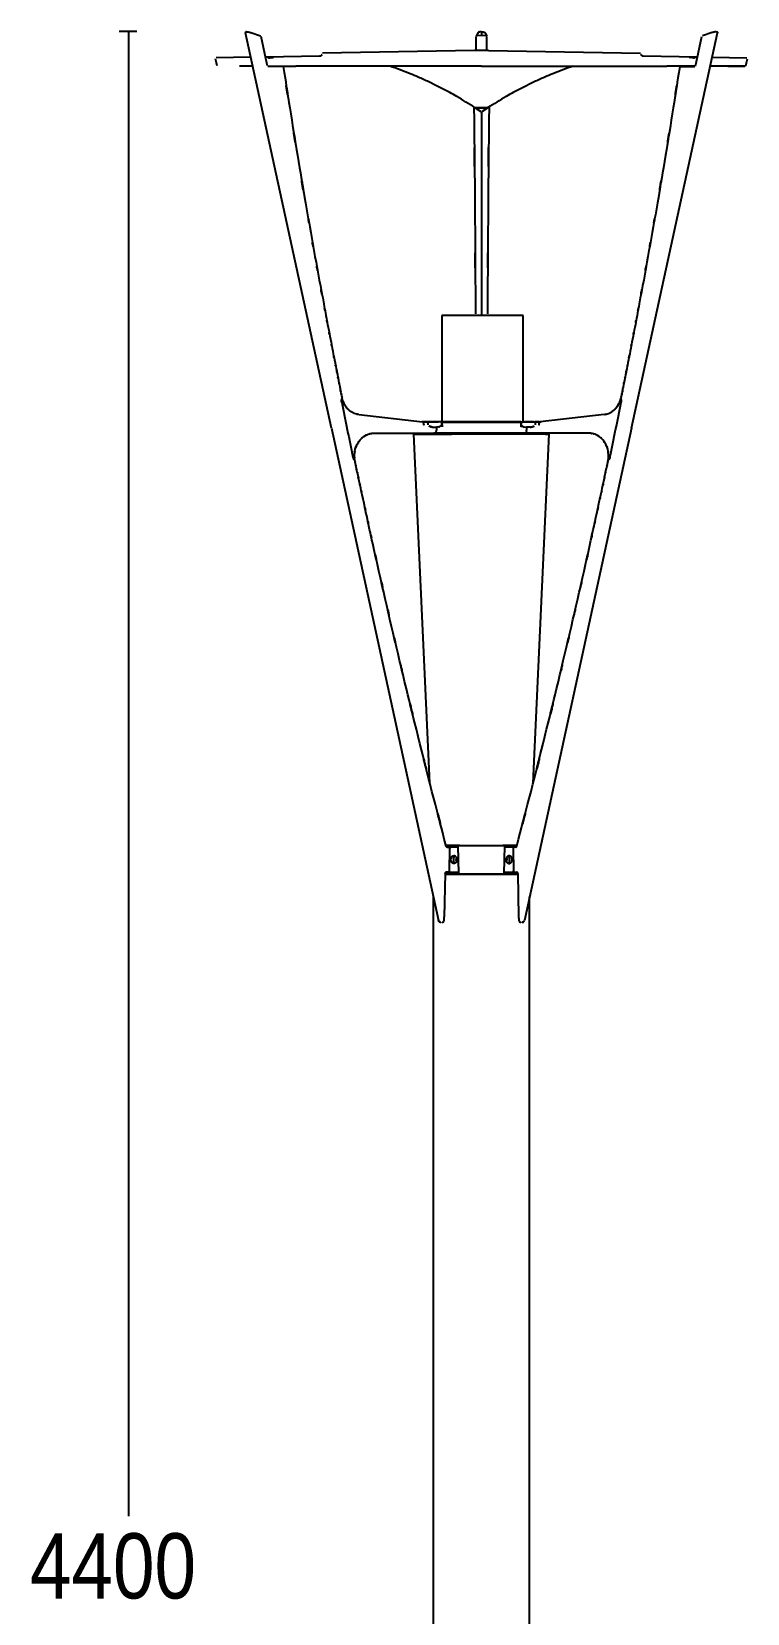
# Model space of a CAD drawing. Extents: x 0 to 91, y 5 to 416.
# Drawn here: x 0.2 to 84.3, y 230.9 to 416.5 of the extents above; entities that cross this region are included whole.
import ezdxf

# ---------------------------------------------------------------- set-up
doc = ezdxf.new("R2010")
doc.units = 0
doc.layers.add('LIVELLO_1', color=160, linetype='Continuous')
doc.styles.add('STD', font='txt')

# ---------------------------------------------------------------- blocks, each defined once
blk = doc.blocks.new('AI9-BLK1')
at = {"layer": 'LIVELLO_1', "color": 7}
for p, q in [((-32.94, 206.73), (-35.02, 206.73)), ((-33.92, 206.73), (-33.92, 32.57)), ((-10.07, 160.23), (-20.16, 206.61)), ((-19.54, 206.62), (-18.39, 206.26)), ((6.9, 204.53), (6.9, 206.16)), ((7.11, 206.57), (6.91, 206.21)), ((8.1, 206.26), (7.54, 206.28)), ((7.98, 206.57), (8.18, 206.21)), ((8.19, 204.53), (8.19, 206.16)), ((25.16, 160.23), (35.25, 206.61)), ((34.63, 206.62), (33.48, 206.26)), ((6.72, 204.53), (-11.12, 204.22)), ((8.25, 204.53), (6.72, 204.53)), ((8.36, 204.53), (8.25, 204.53)), ((8.36, 204.53), (26.21, 204.22)), ((-23.56, 203.07), (-23.68, 203.56)), ((-19.54, 203.73), (-23.61, 203.66)), ((-23.48, 202.74), (-23.56, 203.07)), ((-19.31, 202.68), (-20.88, 202.68)), ((-11.46, 203.85), (-17.81, 203.75)), ((-17.56, 202.68), (-14.24, 202.68)), ((7.54, 202.68), (-14.24, 202.68)), ((7.54, 202.68), (29.32, 202.68)), ((32.65, 202.68), (29.32, 202.68)), ((35.96, 202.68), (34.4, 202.68)), ((34.62, 203.73), (38.69, 203.66)), ((38.57, 202.74), (38.65, 203.07)), ((38.65, 203.07), (38.77, 203.56)), ((6.83, 197.8), (8.26, 197.8)), ((7.54, 197.36), (7.54, 173.38)), ((8.28, 197.8), (7.61, 197.38)), ((12.44, 173.43), (2.87, 173.43)), ((-6.87, 161.81), (0.63, 160.95)), ((21.95, 161.81), (14.45, 160.95)), ((-10.07, 160.23), (2.51, 102.43)), ((-5.29, 159.61), (1.8, 159.61)), ((-0.33, 159.61), (-0.32, 159.49)), ((0.78, 160.97), (0.55, 160.97)), ((0.89, 160.97), (0.58, 160.97)), ((0.78, 160.97), (1.08, 160.95)), ((1.25, 160.97), (0.78, 160.97)), ((2.73, 160.97), (0.89, 160.97)), ((1.25, 160.97), (1.25, 160.62)), ((1.37, 160.97), (1.25, 160.97)), ((1.37, 160.97), (2.48, 160.97)), ((1.8, 160.34), (2.26, 160.34)), ((4.03, 159.62), (1.93, 159.62)), ((2.54, 160.36), (2.26, 160.34)), ((2.26, 160.34), (2.26, 159.96)), ((2.87, 160.97), (2.48, 160.97)), ((4.86, 160.97), (2.73, 160.97)), ((2.9, 160.46), (2.79, 160.46)), ((2.87, 160.5), (2.87, 160.97)), ((2.9, 160.88), (2.91, 160.38)), ((4, 160.88), (2.9, 160.88)), ((4.04, 160.97), (2.94, 160.97)), ((11.08, 160.88), (4, 160.88)), ((7.54, 159.62), (4.03, 159.62)), ((11.05, 160.97), (4.04, 160.97)), ((11.05, 159.62), (7.54, 159.62)), ((12.15, 160.97), (11.05, 160.97)), ((13.16, 159.62), (11.05, 159.62)), ((12.19, 160.88), (11.08, 160.88)), ((12.19, 160.88), (12.18, 160.38)), ((12.18, 160.46), (12.29, 160.46)), ((12.22, 160.97), (12.61, 160.97)), ((12.22, 160.5), (12.22, 160.97)), ((25.16, 160.23), (12.58, 102.43)), ((13.72, 160.97), (12.61, 160.97)), ((13.28, 160.34), (12.83, 160.34)), ((13.28, 159.61), (12.99, 159.63)), ((20.38, 159.61), (13.28, 159.61)), ((13.72, 160.97), (13.84, 160.97)), ((13.84, 160.97), (13.84, 160.62)), ((14.3, 160.97), (13.84, 160.97)), ((14.3, 160.97), (14.01, 160.95)), ((14.3, 160.97), (14.54, 160.97)), ((15.41, 159.49), (15.41, 159.61)), ((1.48, 118.55), (-0.4, 159.49)), ((0, 159.49), (4.03, 159.49)), ((11.05, 159.49), (4.03, 159.49)), ((15.08, 159.49), (11.05, 159.49)), ((13.6, 118.55), (15.49, 159.49)), ((15.08, 159.49), (15.49, 159.49)), ((5.02, 111.25), (3.38, 111.25)), ((4.8, 111.07), (3.48, 111.07)), ((3.51, 111.06), (3.71, 111.05)), ((5.02, 111.25), (10.07, 111.25)), ((9.91, 111.24), (10.29, 111.24)), ((11.7, 111.25), (10.07, 111.25)), ((10.21, 107.94), (10.29, 111.24)), ((10.29, 111.24), (11.25, 111.24)), ((11.61, 111.07), (10.29, 111.07)), ((11.7, 111.24), (11.25, 111.24)), ((11.58, 111.06), (11.38, 111.05)), ((3.28, 107.97), (3.18, 102.87)), ((3.28, 107.9), (5.08, 107.9)), ((3.69, 108.13), (3.37, 108.11)), ((3.37, 108.11), (4.87, 108.11)), ((4.88, 107.94), (5.22, 107.94)), ((5.08, 107.9), (10, 107.9)), ((5.22, 107.94), (9.87, 107.94)), ((9.87, 107.94), (10.21, 107.94)), ((10, 107.9), (11.8, 107.9)), ((10.21, 108.11), (11.72, 108.11)), ((11.4, 108.13), (11.72, 108.11)), ((11.8, 107.97), (11.9, 102.87)), ((1.9, -22.37), (1.9, 105.21)), ((13.19, -22.37), (13.19, 105.21))]:
    blk.add_line(p, q, dxfattribs=at)
for points in [[(-17.58, 202.71), (-17.65, 203.04), (-18.33, 206.16)], [(7.54, 206.72), (7.54, 206.28), (6.99, 206.26)], [(32.67, 202.71), (32.74, 203.04), (33.42, 206.16)], [(-15.74, 202.66), (-15.96, 202.66), (-17.52, 202.66)], [(30.83, 202.66), (31.05, 202.66), (32.61, 202.66)], [(8.28, 197.8), (6.8, 197.8), (7.48, 197.38)], [(2.87, 173.43), (2.87, 160.97), (12.44, 160.97), (12.44, 173.43)], [(4.86, 160.97), (10.22, 160.97), (12.35, 160.97), (14.2, 160.97), (14.51, 160.97)], [(12.54, 160.36), (12.83, 160.34), (12.83, 159.96)], [(3.39, 111.24), (3.84, 111.24), (4.79, 111.24)], [(4.88, 107.94), (4.79, 111.24), (5.17, 111.24), (9.91, 111.24)]]:
    blk.add_lwpolyline(points, dxfattribs=at)
for points, knots in [([(-20.04, 206.73), (-20.08, 206.72), (-20.03, 206.73), (-20.07, 206.72), (-20.1, 206.72), (-20.06, 206.73), (-20.09, 206.72), (-20.13, 206.71), (-20.08, 206.72), (-20.11, 206.71), (-20.15, 206.69), (-20.1, 206.72), (-20.14, 206.69), (-20.17, 206.66), (-20.13, 206.71), (-20.16, 206.67), (-20.17, 206.62), (-20.15, 206.69), (-20.17, 206.64), (-20.17, 206.59), (-20.17, 206.65), (-20.16, 206.61)], [0, 0, 0, 0, 1, 1, 1, 2, 2, 2, 3, 3, 3, 4, 4, 4, 5, 5, 5, 6, 6, 6, 7, 7, 7, 7]), ([(-20.03, 206.73), (-19.96, 206.72), (-20.06, 206.73), (-19.98, 206.72), (-19.89, 206.71), (-20.01, 206.73), (-19.92, 206.71), (-19.81, 206.69), (-19.96, 206.72), (-19.85, 206.7), (-19.74, 206.67), (-19.89, 206.71), (-19.77, 206.68), (-19.66, 206.65), (-19.81, 206.69), (-19.7, 206.66), (-19.58, 206.63), (-19.73, 206.67), (-19.62, 206.64), (-19.51, 206.61), (-19.65, 206.65), (-19.54, 206.62)], [0, 0, 0, 0, 1, 1, 1, 2, 2, 2, 3, 3, 3, 4, 4, 4, 5, 5, 5, 6, 6, 6, 7, 7, 7, 7]), ([(7.54, 206.73), (7.41, 206.72), (7.59, 206.73), (7.46, 206.72), (7.33, 206.71), (7.5, 206.73), (7.37, 206.71), (7.26, 206.69), (7.41, 206.72), (7.3, 206.69), (7.21, 206.67), (7.33, 206.71), (7.24, 206.67), (7.16, 206.64), (7.26, 206.69), (7.18, 206.65), (7.12, 206.6), (7.21, 206.67), (7.14, 206.62), (7.09, 206.56), (7.15, 206.64), (7.11, 206.57)], [0, 0, 0, 0, 1, 1, 1, 2, 2, 2, 3, 3, 3, 4, 4, 4, 5, 5, 5, 6, 6, 6, 7, 7, 7, 7]), ([(7.54, 206.73), (7.67, 206.72), (7.5, 206.73), (7.63, 206.72), (7.75, 206.71), (7.59, 206.73), (7.71, 206.71), (7.82, 206.69), (7.67, 206.72), (7.78, 206.69), (7.88, 206.67), (7.75, 206.71), (7.85, 206.67), (7.93, 206.64), (7.82, 206.69), (7.9, 206.65), (7.97, 206.6), (7.88, 206.67), (7.95, 206.62), (8, 206.56), (7.93, 206.64), (7.98, 206.57)], [0, 0, 0, 0, 1, 1, 1, 2, 2, 2, 3, 3, 3, 4, 4, 4, 5, 5, 5, 6, 6, 6, 7, 7, 7, 7]), ([(35.12, 206.73), (35.04, 206.72), (35.15, 206.73), (35.07, 206.72), (34.98, 206.71), (35.1, 206.73), (35.01, 206.71), (34.9, 206.69), (35.04, 206.72), (34.94, 206.7), (34.82, 206.67), (34.97, 206.71), (34.86, 206.68), (34.74, 206.65), (34.9, 206.69), (34.78, 206.66), (34.66, 206.63), (34.82, 206.67), (34.7, 206.64), (34.59, 206.61), (34.74, 206.65), (34.63, 206.62)], [0, 0, 0, 0, 1, 1, 1, 2, 2, 2, 3, 3, 3, 4, 4, 4, 5, 5, 5, 6, 6, 6, 7, 7, 7, 7]), ([(35.13, 206.73), (35.16, 206.72), (35.12, 206.73), (35.15, 206.72), (35.19, 206.72), (35.14, 206.73), (35.18, 206.72), (35.21, 206.71), (35.16, 206.72), (35.2, 206.71), (35.24, 206.69), (35.19, 206.72), (35.22, 206.69), (35.25, 206.66), (35.21, 206.71), (35.24, 206.67), (35.26, 206.62), (35.24, 206.69), (35.25, 206.64), (35.25, 206.59), (35.26, 206.65), (35.25, 206.61)], [0, 0, 0, 0, 1, 1, 1, 2, 2, 2, 3, 3, 3, 4, 4, 4, 5, 5, 5, 6, 6, 6, 7, 7, 7, 7]), ([(-15.74, 202.66), (-14.43, 194.28), (-16.19, 205.45), (-14.86, 197.08), (-13.5, 188.71), (-15.33, 199.86), (-13.95, 191.5), (-12.53, 183.14), (-14.43, 194.28), (-13, 185.93), (-12.26, 181.75), (-13.24, 187.32), (-12.51, 183.15), (-11.76, 178.98), (-12.76, 184.54), (-12.01, 180.37), (-11.25, 176.2), (-12.26, 181.75), (-11.5, 177.59), (-10.73, 173.42), (-11.76, 178.98), (-10.98, 174.81), (-10.59, 172.73), (-11.12, 175.5), (-10.72, 173.42), (-10.33, 171.34), (-10.86, 174.12), (-10.46, 172.04), (-10.06, 169.96), (-10.59, 172.73), (-10.19, 170.65), (-9.79, 168.57), (-10.33, 171.34), (-9.93, 169.26), (-9.52, 167.19), (-10.06, 169.96), (-9.65, 167.88), (-9.45, 166.84), (-9.72, 168.23), (-9.52, 167.19), (-9.31, 166.15), (-9.59, 167.53), (-9.38, 166.49), (-9.18, 165.46), (-9.45, 166.84), (-9.25, 165.8), (-9.04, 164.76), (-9.31, 166.15), (-9.11, 165.11), (-9, 164.59), (-9.14, 165.28), (-9.04, 164.76), (-8.93, 164.25), (-9.07, 164.94), (-8.97, 164.42), (-8.87, 163.9), (-9, 164.59), (-8.9, 164.07), (-8.8, 163.55), (-8.94, 164.25), (-8.83, 163.73)], [0, 0, 0, 0, 1, 1, 1, 2, 2, 2, 3, 3, 3, 4, 4, 4, 5, 5, 5, 6, 6, 6, 7, 7, 7, 8, 8, 8, 9, 9, 9, 10, 10, 10, 11, 11, 11, 12, 12, 12, 13, 13, 13, 14, 14, 14, 15, 15, 15, 16, 16, 16, 17, 17, 17, 18, 18, 18, 19, 19, 19, 20, 20, 20, 20]), ([(30.83, 202.66), (29.51, 194.28), (31.28, 205.45), (29.95, 197.08), (28.58, 188.71), (30.41, 199.86), (29.03, 191.5), (27.61, 183.14), (29.52, 194.28), (28.08, 185.93), (27.35, 181.75), (28.33, 187.32), (27.59, 183.15), (26.85, 178.98), (27.84, 184.54), (27.09, 180.37), (26.34, 176.2), (27.35, 181.75), (26.59, 177.59), (25.82, 173.42), (26.85, 178.98), (26.07, 174.81), (25.68, 172.73), (26.2, 175.5), (25.81, 173.42), (25.41, 171.34), (25.94, 174.12), (25.55, 172.04), (25.15, 169.96), (25.68, 172.73), (25.28, 170.65), (24.88, 168.57), (25.41, 171.34), (25.01, 169.26), (24.61, 167.19), (25.15, 169.96), (24.74, 167.88), (24.54, 166.84), (24.81, 168.23), (24.61, 167.19), (24.4, 166.15), (24.67, 167.53), (24.47, 166.49), (24.26, 165.46), (24.54, 166.84), (24.33, 165.8), (24.13, 164.76), (24.4, 166.15), (24.19, 165.11), (24.09, 164.59), (24.23, 165.28), (24.12, 164.76), (24.02, 164.25), (24.16, 164.94), (24.06, 164.42), (23.95, 163.9), (24.09, 164.59), (23.99, 164.07), (23.88, 163.55), (24.02, 164.25), (23.92, 163.73)], [0, 0, 0, 0, 1, 1, 1, 2, 2, 2, 3, 3, 3, 4, 4, 4, 5, 5, 5, 6, 6, 6, 7, 7, 7, 8, 8, 8, 9, 9, 9, 10, 10, 10, 11, 11, 11, 12, 12, 12, 13, 13, 13, 14, 14, 14, 15, 15, 15, 16, 16, 16, 17, 17, 17, 18, 18, 18, 19, 19, 19, 20, 20, 20, 20]), ([(-17.48, 203.67), (-17.35, 203.67), (-17.52, 203.67), (-17.39, 203.67), (-17.21, 203.68), (-17.45, 203.67), (-17.27, 203.68), (-17.08, 203.68), (-17.33, 203.67), (-17.14, 203.68), (-17.05, 203.68), (-17.17, 203.68), (-17.08, 203.68), (-17.01, 203.68), (-17.11, 203.68), (-17.03, 203.68), (-17, 203.68), (-17.04, 203.68), (-17.01, 203.68), (-16.98, 203.68), (-17.02, 203.68), (-16.99, 203.68), (-16.96, 203.68), (-17, 203.68), (-16.97, 203.68), (-16.95, 203.68), (-16.98, 203.68), (-16.96, 203.68), (-16.94, 203.68), (-16.96, 203.68), (-16.95, 203.68), (-16.95, 203.68), (-16.95, 203.68), (-16.95, 203.68), (-16.94, 203.69), (-16.95, 203.68), (-16.94, 203.69), (-16.94, 203.69), (-16.94, 203.68), (-16.94, 203.69), (-16.94, 203.69), (-16.94, 203.68), (-16.94, 203.69), (-16.94, 203.69), (-16.94, 203.69), (-16.94, 203.69), (-16.94, 203.69), (-16.94, 203.69), (-16.94, 203.69), (-16.94, 203.69), (-16.94, 203.69), (-16.94, 203.69), (-16.94, 203.69), (-16.95, 203.69), (-16.95, 203.69), (-16.95, 203.69), (-16.95, 203.69), (-16.95, 203.69), (-16.95, 203.69), (-16.96, 203.69), (-16.96, 203.69), (-16.96, 203.69), (-16.98, 203.69), (-16.98, 203.69)], [0, 0, 0, 0, 1, 1, 1, 2, 2, 2, 3, 3, 3, 4, 4, 4, 5, 5, 5, 6, 6, 6, 7, 7, 7, 8, 8, 8, 9, 9, 9, 10, 10, 10, 11, 11, 11, 12, 12, 12, 13, 13, 13, 14, 14, 14, 15, 15, 15, 16, 16, 16, 17, 17, 17, 18, 18, 18, 19, 19, 19, 20, 20, 20, 21, 21, 21, 21]), ([(-17.48, 203.67), (-17.48, 203.67), (-17.49, 203.67), (-17.49, 203.67), (-17.51, 203.67), (-17.48, 203.67), (-17.5, 203.67), (-17.5, 203.67), (-17.51, 203.67), (-17.51, 203.67), (-17.51, 203.67), (-17.51, 203.67), (-17.51, 203.67), (-17.51, 203.67), (-17.51, 203.67), (-17.51, 203.67), (-17.51, 203.67), (-17.51, 203.67), (-17.51, 203.67), (-17.51, 203.67), (-17.51, 203.67), (-17.51, 203.67), (-17.51, 203.67), (-17.51, 203.67), (-17.51, 203.67), (-17.51, 203.67), (-17.51, 203.67), (-17.51, 203.67), (-17.51, 203.67), (-17.51, 203.67), (-17.51, 203.67), (-17.51, 203.68), (-17.51, 203.67), (-17.51, 203.68), (-17.5, 203.68), (-17.51, 203.67), (-17.51, 203.68), (-17.49, 203.68), (-17.51, 203.68), (-17.49, 203.68), (-17.48, 203.68), (-17.5, 203.68), (-17.48, 203.68), (-17.46, 203.68), (-17.49, 203.68), (-17.46, 203.68), (-17.44, 203.68), (-17.48, 203.68), (-17.44, 203.68), (-17.41, 203.68), (-17.46, 203.68), (-17.42, 203.68), (-17.35, 203.68), (-17.45, 203.68), (-17.37, 203.68), (-17.28, 203.68), (-17.4, 203.68), (-17.31, 203.68), (-17.12, 203.69), (-17.38, 203.68), (-17.18, 203.68), (-17.01, 203.69), (-17.24, 203.68), (-17.07, 203.69), (-16.93, 203.69), (-17.11, 203.69), (-16.98, 203.69)], [0, 0, 0, 0, 1, 1, 1, 2, 2, 2, 3, 3, 3, 4, 4, 4, 5, 5, 5, 6, 6, 6, 7, 7, 7, 8, 8, 8, 9, 9, 9, 10, 10, 10, 11, 11, 11, 12, 12, 12, 13, 13, 13, 14, 14, 14, 15, 15, 15, 16, 16, 16, 17, 17, 17, 18, 18, 18, 19, 19, 19, 20, 20, 20, 21, 21, 21, 22, 22, 22, 22]), ([(-11.22, 204.05), (-11.24, 203.98), (-11.21, 204.08), (-11.23, 204), (-11.27, 203.93), (-11.22, 204.02), (-11.26, 203.95), (-11.31, 203.89), (-11.24, 203.97), (-11.29, 203.91), (-11.35, 203.87), (-11.27, 203.93), (-11.33, 203.88), (-11.4, 203.85), (-11.31, 203.89), (-11.38, 203.86), (-11.46, 203.84), (-11.36, 203.86), (-11.43, 203.85), (-11.47, 203.85), (-11.42, 203.85), (-11.46, 203.85)], [0, 0, 0, 0, 1, 1, 1, 2, 2, 2, 3, 3, 3, 4, 4, 4, 5, 5, 5, 6, 6, 6, 7, 7, 7, 7]), ([(6.66, 197.89), (6.82, 180.32), (6.62, 203.75), (6.77, 186.18), (6.89, 168.65), (6.74, 191.15), (6.84, 173.63)], [0, 0, 0, 0, 1, 1, 1, 2, 2, 2, 2]), ([(8.43, 197.89), (8.26, 180.32), (8.47, 203.75), (8.32, 186.18), (8.2, 168.65), (8.35, 191.15), (8.24, 173.63)], [0, 0, 0, 0, 1, 1, 1, 2, 2, 2, 2]), ([(32.89, 203.75), (32.89, 203.75), (26.54, 203.85), (26.54, 203.85), (26.51, 203.85), (26.55, 203.85), (26.52, 203.85), (26.44, 203.86), (26.54, 203.84), (26.47, 203.86), (26.39, 203.89), (26.49, 203.85), (26.42, 203.88), (26.35, 203.93), (26.44, 203.87), (26.38, 203.91), (26.32, 203.97), (26.39, 203.89), (26.34, 203.95), (26.3, 204.02), (26.35, 203.93), (26.32, 204), (26.29, 204.08), (26.32, 203.98), (26.3, 204.05)], [0, 0, 0, 0, 1, 1, 1, 2, 2, 2, 3, 3, 3, 4, 4, 4, 5, 5, 5, 6, 6, 6, 7, 7, 7, 8, 8, 8, 8]), ([(32.56, 203.67), (32.56, 203.67), (32.58, 203.67), (32.58, 203.67), (32.59, 203.67), (32.57, 203.67), (32.59, 203.67), (32.59, 203.67), (32.6, 203.67), (32.6, 203.67), (32.6, 203.67), (32.6, 203.67), (32.6, 203.67), (32.6, 203.67), (32.6, 203.67), (32.6, 203.67), (32.6, 203.67), (32.6, 203.67), (32.6, 203.67), (32.6, 203.67), (32.6, 203.67), (32.6, 203.67), (32.6, 203.67), (32.6, 203.67), (32.6, 203.67), (32.6, 203.67), (32.6, 203.67), (32.6, 203.67), (32.59, 203.68), (32.6, 203.67), (32.59, 203.68), (32.59, 203.68), (32.6, 203.67), (32.59, 203.68), (32.58, 203.68), (32.6, 203.68), (32.58, 203.68), (32.56, 203.68), (32.59, 203.68), (32.57, 203.68), (32.54, 203.68), (32.58, 203.68), (32.55, 203.68), (32.52, 203.68), (32.56, 203.68), (32.53, 203.68), (32.5, 203.68), (32.54, 203.68), (32.51, 203.68), (32.43, 203.68), (32.53, 203.68), (32.46, 203.68), (32.37, 203.68), (32.49, 203.68), (32.4, 203.68), (32.21, 203.69), (32.46, 203.68), (32.27, 203.68), (32.09, 203.69), (32.33, 203.68), (32.15, 203.69), (32.02, 203.69), (32.19, 203.69), (32.06, 203.69)], [0, 0, 0, 0, 1, 1, 1, 2, 2, 2, 3, 3, 3, 4, 4, 4, 5, 5, 5, 6, 6, 6, 7, 7, 7, 8, 8, 8, 9, 9, 9, 10, 10, 10, 11, 11, 11, 12, 12, 12, 13, 13, 13, 14, 14, 14, 15, 15, 15, 16, 16, 16, 17, 17, 17, 18, 18, 18, 19, 19, 19, 20, 20, 20, 21, 21, 21, 21]), ([(32.56, 203.67), (32.43, 203.67), (32.61, 203.67), (32.48, 203.67), (32.3, 203.68), (32.53, 203.67), (32.36, 203.68), (32.16, 203.68), (32.42, 203.67), (32.23, 203.68), (32.14, 203.68), (32.26, 203.68), (32.17, 203.68), (32.09, 203.68), (32.19, 203.68), (32.12, 203.68), (32.08, 203.68), (32.13, 203.68), (32.09, 203.68), (32.07, 203.68), (32.1, 203.68), (32.08, 203.68), (32.05, 203.68), (32.08, 203.68), (32.06, 203.68), (32.04, 203.68), (32.07, 203.68), (32.04, 203.68), (32.03, 203.68), (32.05, 203.68), (32.03, 203.68), (32.03, 203.68), (32.03, 203.68), (32.03, 203.68), (32.03, 203.69), (32.03, 203.68), (32.03, 203.69), (32.03, 203.69), (32.03, 203.68), (32.03, 203.69), (32.02, 203.69), (32.03, 203.68), (32.03, 203.69), (32.03, 203.69), (32.02, 203.69), (32.03, 203.69), (32.03, 203.69), (32.03, 203.69), (32.03, 203.69), (32.03, 203.69), (32.03, 203.69), (32.03, 203.69), (32.03, 203.69), (32.04, 203.69), (32.04, 203.69), (32.04, 203.69), (32.05, 203.69), (32.05, 203.69), (32.05, 203.69), (32.06, 203.69), (32.06, 203.69)], [0, 0, 0, 0, 1, 1, 1, 2, 2, 2, 3, 3, 3, 4, 4, 4, 5, 5, 5, 6, 6, 6, 7, 7, 7, 8, 8, 8, 9, 9, 9, 10, 10, 10, 11, 11, 11, 12, 12, 12, 13, 13, 13, 14, 14, 14, 15, 15, 15, 16, 16, 16, 17, 17, 17, 18, 18, 18, 19, 19, 19, 20, 20, 20, 20]), ([(36.46, 202.68), (36.46, 202.68), (37.49, 202.68), (37.49, 202.68), (37.49, 202.68), (38.17, 202.68), (38.17, 202.68), (38.17, 202.68), (38.36, 202.68), (38.36, 202.68), (38.36, 202.68), (38.47, 202.68), (38.47, 202.68), (38.38, 202.68), (38.52, 202.68), (38.4, 202.68), (38.4, 202.68), (37.95, 202.68), (37.95, 202.68), (36.75, 202.68), (38.38, 202.68), (37.13, 202.68), (37.13, 202.68), (35.96, 202.68), (35.96, 202.68)], [0, 0, 0, 0, 1, 1, 1, 2, 2, 2, 3, 3, 3, 4, 4, 4, 5, 5, 5, 6, 6, 6, 7, 7, 7, 8, 8, 8, 8]), ([(-8.87, 163.25), (-8.89, 163.37), (-8.86, 163.2), (-8.88, 163.33), (-8.9, 163.46), (-8.88, 163.29), (-8.89, 163.42), (-8.89, 163.54), (-8.9, 163.37), (-8.89, 163.5), (-8.86, 163.62), (-8.9, 163.46), (-8.87, 163.58), (-8.84, 163.67), (-8.88, 163.54), (-8.85, 163.64), (-8.83, 163.68), (-8.85, 163.63), (-8.84, 163.67), (-8.83, 163.7), (-8.84, 163.65), (-8.83, 163.69), (-8.83, 163.72), (-8.83, 163.68), (-8.83, 163.71), (-8.83, 163.74), (-8.83, 163.7), (-8.83, 163.73)], [0, 0, 0, 0, 1, 1, 1, 2, 2, 2, 3, 3, 3, 4, 4, 4, 5, 5, 5, 6, 6, 6, 7, 7, 7, 8, 8, 8, 9, 9, 9, 9]), ([(-6.87, 161.81), (-7.44, 161.91), (-6.68, 161.75), (-7.25, 161.89), (-7.8, 162.11), (-7.07, 161.79), (-7.61, 162.04), (-8.12, 162.37), (-7.45, 161.92), (-7.95, 162.27), (-8.41, 162.69), (-7.81, 162.11), (-8.25, 162.56), (-8.45, 162.81), (-8.18, 162.47), (-8.38, 162.73), (-8.56, 162.99), (-8.32, 162.63), (-8.5, 162.91), (-8.66, 163.19), (-8.45, 162.81), (-8.6, 163.1), (-8.74, 163.4), (-8.56, 163), (-8.69, 163.3), (-8.76, 163.46), (-8.68, 163.25), (-8.73, 163.4), (-8.79, 163.56), (-8.72, 163.35), (-8.77, 163.51), (-8.8, 163.59), (-8.76, 163.48), (-8.79, 163.57), (-8.81, 163.65), (-8.78, 163.54), (-8.8, 163.62), (-8.81, 163.66), (-8.8, 163.61), (-8.81, 163.65), (-8.82, 163.69), (-8.81, 163.63), (-8.82, 163.67), (-8.83, 163.72), (-8.81, 163.66), (-8.82, 163.7), (-8.83, 163.74), (-8.82, 163.69), (-8.83, 163.73)], [0, 0, 0, 0, 1, 1, 1, 2, 2, 2, 3, 3, 3, 4, 4, 4, 5, 5, 5, 6, 6, 6, 7, 7, 7, 8, 8, 8, 9, 9, 9, 10, 10, 10, 11, 11, 11, 12, 12, 12, 13, 13, 13, 14, 14, 14, 15, 15, 15, 16, 16, 16, 16]), ([(21.95, 161.81), (22.53, 161.91), (21.77, 161.75), (22.33, 161.89), (22.88, 162.11), (22.16, 161.79), (22.7, 162.04), (23.21, 162.37), (22.54, 161.92), (23.03, 162.27), (23.49, 162.69), (22.89, 162.11), (23.33, 162.56), (23.53, 162.81), (23.27, 162.47), (23.46, 162.73), (23.65, 162.99), (23.41, 162.63), (23.58, 162.91), (23.75, 163.19), (23.53, 162.81), (23.69, 163.1), (23.83, 163.4), (23.65, 163), (23.78, 163.3), (23.84, 163.46), (23.76, 163.25), (23.82, 163.4), (23.88, 163.56), (23.8, 163.35), (23.86, 163.51), (23.88, 163.59), (23.85, 163.48), (23.87, 163.57), (23.9, 163.65), (23.87, 163.54), (23.89, 163.62), (23.9, 163.66), (23.88, 163.61), (23.9, 163.65), (23.91, 163.69), (23.89, 163.63), (23.9, 163.67), (23.91, 163.72), (23.9, 163.66), (23.91, 163.7), (23.92, 163.74), (23.91, 163.69), (23.92, 163.73)], [0, 0, 0, 0, 1, 1, 1, 2, 2, 2, 3, 3, 3, 4, 4, 4, 5, 5, 5, 6, 6, 6, 7, 7, 7, 8, 8, 8, 9, 9, 9, 10, 10, 10, 11, 11, 11, 12, 12, 12, 13, 13, 13, 14, 14, 14, 15, 15, 15, 16, 16, 16, 16]), ([(23.95, 163.25), (23.98, 163.37), (23.95, 163.2), (23.97, 163.33), (23.98, 163.46), (23.97, 163.29), (23.98, 163.42), (23.98, 163.54), (23.98, 163.37), (23.97, 163.5), (23.95, 163.62), (23.99, 163.46), (23.96, 163.58), (23.92, 163.67), (23.97, 163.54), (23.93, 163.64), (23.92, 163.68), (23.94, 163.63), (23.92, 163.67), (23.91, 163.7), (23.93, 163.65), (23.92, 163.69), (23.91, 163.72), (23.92, 163.68), (23.91, 163.71), (23.92, 163.74), (23.91, 163.7), (23.92, 163.73)], [0, 0, 0, 0, 1, 1, 1, 2, 2, 2, 3, 3, 3, 4, 4, 4, 5, 5, 5, 6, 6, 6, 7, 7, 7, 8, 8, 8, 9, 9, 9, 9]), ([(-7.33, 156.44), (-7.43, 157.41), (-7.34, 156.11), (-7.38, 157.09), (-7.26, 158.06), (-7.45, 156.77), (-7.28, 157.73), (-6.97, 158.64), (-7.42, 157.45), (-7.05, 158.33), (-6.56, 159.11), (-7.25, 158.09), (-6.71, 158.84), (-6.07, 159.46), (-6.95, 158.66), (-6.27, 159.24), (-5.53, 159.66), (-6.54, 159.14), (-5.77, 159.5), (-5.37, 159.63), (-5.91, 159.47), (-5.5, 159.58), (-5.09, 159.64), (-5.64, 159.57), (-5.23, 159.62)], [0, 0, 0, 0, 1, 1, 1, 2, 2, 2, 3, 3, 3, 4, 4, 4, 5, 5, 5, 6, 6, 6, 7, 7, 7, 8, 8, 8, 8]), ([(0.77, 160.62), (0.77, 160.62), (0.77, 160.62), (0.77, 160.62), (0.77, 160.62), (0.77, 160.62), (0.77, 160.62), (0.77, 160.62), (0.77, 160.62), (0.77, 160.62), (0.77, 160.62), (0.77, 160.62), (0.77, 160.62), (0.77, 160.63), (0.77, 160.62), (0.77, 160.62), (0.77, 160.62), (0.77, 160.63), (0.77, 160.63), (0.77, 160.63), (0.77, 160.63), (0.77, 160.63), (0.77, 160.63), (0.77, 160.63), (0.77, 160.63), (0.77, 160.63), (0.77, 160.64), (0.77, 160.64), (0.77, 160.64), (0.77, 160.64), (0.77, 160.64), (0.77, 160.64), (0.77, 160.65), (0.77, 160.65), (0.77, 160.65), (0.77, 160.66), (0.77, 160.66), (0.77, 160.69), (0.77, 160.65), (0.77, 160.68), (0.77, 160.71), (0.77, 160.67), (0.77, 160.7), (0.76, 160.73), (0.77, 160.69), (0.76, 160.72), (0.76, 160.77), (0.77, 160.7), (0.76, 160.75), (0.75, 160.8), (0.76, 160.74), (0.75, 160.78), (0.74, 160.83), (0.76, 160.77), (0.75, 160.81), (0.72, 160.9), (0.76, 160.79), (0.72, 160.87), (0.68, 160.93), (0.74, 160.85), (0.7, 160.91), (0.65, 160.95), (0.72, 160.9), (0.66, 160.94), (0.61, 160.96), (0.68, 160.94), (0.63, 160.95)], [0, 0, 0, 0, 1, 1, 1, 2, 2, 2, 3, 3, 3, 4, 4, 4, 5, 5, 5, 6, 6, 6, 7, 7, 7, 8, 8, 8, 9, 9, 9, 10, 10, 10, 11, 11, 11, 12, 12, 12, 13, 13, 13, 14, 14, 14, 15, 15, 15, 16, 16, 16, 17, 17, 17, 18, 18, 18, 19, 19, 19, 20, 20, 20, 21, 21, 21, 22, 22, 22, 22]), ([(1.08, 160.95), (1.14, 160.93), (1.06, 160.95), (1.12, 160.94), (1.17, 160.9), (1.1, 160.95), (1.15, 160.91), (1.2, 160.85), (1.14, 160.93), (1.19, 160.87), (1.23, 160.79), (1.17, 160.9), (1.21, 160.82), (1.24, 160.73), (1.2, 160.85), (1.23, 160.76), (1.25, 160.65), (1.23, 160.79), (1.24, 160.69), (1.25, 160.58), (1.24, 160.72), (1.25, 160.62)], [0, 0, 0, 0, 1, 1, 1, 2, 2, 2, 3, 3, 3, 4, 4, 4, 5, 5, 5, 6, 6, 6, 7, 7, 7, 7]), ([(1.8, 160.34), (1.58, 160.36), (1.88, 160.32), (1.66, 160.36), (1.44, 160.42), (1.73, 160.33), (1.51, 160.4), (1.3, 160.48), (1.58, 160.37), (1.37, 160.46)], [0, 0, 0, 0, 1, 1, 1, 2, 2, 2, 3, 3, 3, 3]), ([(1.8, 159.61), (1.8, 159.61), (2.1, 159.63), (2.1, 159.63), (2.15, 159.64), (2.08, 159.62), (2.13, 159.64), (2.19, 159.68), (2.12, 159.63), (2.17, 159.67), (2.21, 159.72), (2.15, 159.64), (2.2, 159.71), (2.24, 159.78), (2.19, 159.68), (2.22, 159.76), (2.25, 159.85), (2.21, 159.73), (2.24, 159.82), (2.26, 159.92), (2.24, 159.78), (2.25, 159.89), (2.26, 159.99), (2.25, 159.85), (2.26, 159.96)], [0, 0, 0, 0, 1, 1, 1, 2, 2, 2, 3, 3, 3, 4, 4, 4, 5, 5, 5, 6, 6, 6, 7, 7, 7, 8, 8, 8, 8]), ([(12.99, 159.63), (12.93, 159.64), (13, 159.62), (12.95, 159.64), (12.9, 159.68), (12.97, 159.63), (12.92, 159.67), (12.87, 159.72), (12.93, 159.64), (12.89, 159.71), (12.85, 159.78), (12.9, 159.68), (12.86, 159.76), (12.83, 159.85), (12.87, 159.73), (12.84, 159.82), (12.83, 159.92), (12.85, 159.78), (12.83, 159.89), (12.83, 159.99), (12.83, 159.85), (12.83, 159.96)], [0, 0, 0, 0, 1, 1, 1, 2, 2, 2, 3, 3, 3, 4, 4, 4, 5, 5, 5, 6, 6, 6, 7, 7, 7, 7]), ([(13.28, 160.34), (13.51, 160.36), (13.21, 160.32), (13.43, 160.36), (13.65, 160.42), (13.36, 160.33), (13.58, 160.4), (13.79, 160.48), (13.51, 160.37), (13.72, 160.46)], [0, 0, 0, 0, 1, 1, 1, 2, 2, 2, 3, 3, 3, 3]), ([(14.01, 160.95), (13.95, 160.93), (14.02, 160.95), (13.97, 160.94), (13.91, 160.9), (13.99, 160.95), (13.93, 160.91), (13.88, 160.85), (13.95, 160.93), (13.9, 160.87), (13.86, 160.79), (13.91, 160.9), (13.87, 160.82), (13.84, 160.73), (13.88, 160.85), (13.85, 160.76), (13.83, 160.65), (13.86, 160.79), (13.84, 160.69), (13.83, 160.58), (13.84, 160.72), (13.84, 160.62)], [0, 0, 0, 0, 1, 1, 1, 2, 2, 2, 3, 3, 3, 4, 4, 4, 5, 5, 5, 6, 6, 6, 7, 7, 7, 7]), ([(14.32, 160.62), (14.31, 160.62), (14.32, 160.62), (14.31, 160.62), (14.32, 160.62), (14.31, 160.62), (14.32, 160.62), (14.32, 160.62), (14.32, 160.62), (14.32, 160.62), (14.32, 160.62), (14.32, 160.62), (14.32, 160.62), (14.32, 160.62), (14.32, 160.62), (14.32, 160.62), (14.32, 160.62), (14.32, 160.63), (14.32, 160.63), (14.32, 160.63), (14.32, 160.63), (14.32, 160.63), (14.32, 160.63), (14.32, 160.63), (14.32, 160.63), (14.32, 160.63), (14.32, 160.64), (14.32, 160.64), (14.32, 160.64), (14.32, 160.64), (14.32, 160.64), (14.32, 160.64), (14.32, 160.65), (14.32, 160.65), (14.32, 160.65), (14.32, 160.66), (14.32, 160.66), (14.32, 160.69), (14.32, 160.65), (14.32, 160.68), (14.32, 160.71), (14.32, 160.67), (14.32, 160.7), (14.32, 160.73), (14.32, 160.69), (14.32, 160.72), (14.33, 160.77), (14.32, 160.7), (14.33, 160.75), (14.33, 160.8), (14.32, 160.74), (14.33, 160.78), (14.34, 160.83), (14.33, 160.77), (14.34, 160.81), (14.37, 160.9), (14.33, 160.79), (14.36, 160.87), (14.4, 160.93), (14.35, 160.85), (14.39, 160.91), (14.43, 160.95), (14.37, 160.9), (14.42, 160.94), (14.47, 160.96), (14.4, 160.94), (14.46, 160.95)], [0, 0, 0, 0, 1, 1, 1, 2, 2, 2, 3, 3, 3, 4, 4, 4, 5, 5, 5, 6, 6, 6, 7, 7, 7, 8, 8, 8, 9, 9, 9, 10, 10, 10, 11, 11, 11, 12, 12, 12, 13, 13, 13, 14, 14, 14, 15, 15, 15, 16, 16, 16, 17, 17, 17, 18, 18, 18, 19, 19, 19, 20, 20, 20, 21, 21, 21, 22, 22, 22, 22]), ([(22.42, 156.44), (22.51, 157.41), (22.43, 156.11), (22.46, 157.09), (22.35, 158.06), (22.54, 156.77), (22.37, 157.73), (22.06, 158.64), (22.51, 157.45), (22.14, 158.33), (21.65, 159.11), (22.34, 158.09), (21.8, 158.84), (21.16, 159.46), (22.04, 158.66), (21.36, 159.24), (20.62, 159.66), (21.63, 159.14), (20.86, 159.5), (20.46, 159.63), (20.99, 159.47), (20.59, 159.58), (20.18, 159.64), (20.73, 159.57), (20.31, 159.62)], [0, 0, 0, 0, 1, 1, 1, 2, 2, 2, 3, 3, 3, 4, 4, 4, 5, 5, 5, 6, 6, 6, 7, 7, 7, 8, 8, 8, 8]), ([(-0.4, 159.49), (-0.4, 159.49), (-0.4, 159.49), (-0.4, 159.49), (-0.4, 159.49), (-0.4, 159.49), (-0.4, 159.49), (-0.4, 159.49), (-0.4, 159.49), (-0.4, 159.49), (-0.4, 159.49), (-0.4, 159.49), (-0.4, 159.49), (-0.4, 159.49), (-0.4, 159.49), (-0.4, 159.49), (-0.4, 159.49), (-0.4, 159.49), (-0.4, 159.49), (-0.4, 159.49), (-0.39, 159.49), (-0.39, 159.49), (-0.39, 159.49), (-0.39, 159.49), (-0.39, 159.49), (-0.39, 159.49), (-0.38, 159.49), (-0.38, 159.49), (-0.38, 159.49), (-0.37, 159.49), (-0.37, 159.49), (-0.37, 159.49), (-0.35, 159.49), (-0.35, 159.49), (-0.35, 159.49), (-0.33, 159.49), (-0.33, 159.49), (-0.33, 159.49), (-0.3, 159.49), (-0.3, 159.49), (-0.3, 159.49), (-0.27, 159.49), (-0.27, 159.49), (-0.27, 159.49), (-0.23, 159.49), (-0.23, 159.49), (-0.23, 159.49), (-0.2, 159.49), (-0.2, 159.49), (-0.2, 159.49), (-0.1, 159.49), (-0.1, 159.49), (-0.1, 159.49), (0, 159.49), (0, 159.49)], [0, 0, 0, 0, 1, 1, 1, 2, 2, 2, 3, 3, 3, 4, 4, 4, 5, 5, 5, 6, 6, 6, 7, 7, 7, 8, 8, 8, 9, 9, 9, 10, 10, 10, 11, 11, 11, 12, 12, 12, 13, 13, 13, 14, 14, 14, 15, 15, 15, 16, 16, 16, 17, 17, 17, 18, 18, 18, 18]), ([(-7.55, 156.81), (-7.52, 156.68), (-7.56, 156.85), (-7.53, 156.72), (-7.49, 156.61), (-7.54, 156.76), (-7.5, 156.65), (-7.45, 156.54), (-7.52, 156.68), (-7.47, 156.57), (-7.43, 156.53), (-7.48, 156.59), (-7.44, 156.54), (-7.41, 156.51), (-7.46, 156.56), (-7.42, 156.52), (-7.39, 156.49), (-7.43, 156.53), (-7.4, 156.5), (-7.37, 156.47), (-7.41, 156.51), (-7.38, 156.49), (-7.35, 156.46), (-7.39, 156.49), (-7.36, 156.47), (-7.34, 156.46), (-7.37, 156.48), (-7.35, 156.46), (-7.33, 156.45), (-7.35, 156.47), (-7.34, 156.45), (-7.33, 156.44), (-7.34, 156.46), (-7.33, 156.44)], [0, 0, 0, 0, 1, 1, 1, 2, 2, 2, 3, 3, 3, 4, 4, 4, 5, 5, 5, 6, 6, 6, 7, 7, 7, 8, 8, 8, 9, 9, 9, 10, 10, 10, 11, 11, 11, 11]), ([(3.4, 111.17), (0.88, 120.8), (4.23, 107.96), (1.73, 117.6), (-0.73, 127.25), (2.53, 114.37), (0.1, 124.04), (-2.28, 133.72), (0.88, 120.8), (-1.48, 130.49), (-2.65, 135.34), (-1.1, 128.87), (-2.26, 133.72), (-3.4, 138.58), (-1.88, 132.1), (-3.02, 136.96), (-4.14, 141.82), (-2.65, 135.34), (-3.76, 140.2), (-4.87, 145.06), (-3.4, 138.58), (-4.5, 143.44), (-5.59, 148.31), (-4.14, 141.82), (-5.23, 146.69), (-5.77, 149.12), (-5.05, 145.87), (-5.59, 148.31), (-6.12, 150.75), (-5.41, 147.5), (-5.94, 149.93), (-6.47, 152.37), (-5.77, 149.12), (-6.29, 151.56), (-6.56, 152.78), (-6.21, 151.15), (-6.47, 152.38), (-6.73, 153.59), (-6.38, 151.97), (-6.64, 153.19), (-6.9, 154.41), (-6.56, 152.78), (-6.82, 154), (-7.08, 155.22), (-6.73, 153.59), (-6.99, 154.81), (-7.12, 155.42), (-6.95, 154.61), (-7.08, 155.22), (-7.21, 155.83), (-7.03, 155.02), (-7.16, 155.63), (-7.29, 156.24), (-7.12, 155.42), (-7.25, 156.03), (-7.38, 156.65), (-7.21, 155.83), (-7.33, 156.44)], [0, 0, 0, 0, 1, 1, 1, 2, 2, 2, 3, 3, 3, 4, 4, 4, 5, 5, 5, 6, 6, 6, 7, 7, 7, 8, 8, 8, 9, 9, 9, 10, 10, 10, 11, 11, 11, 12, 12, 12, 13, 13, 13, 14, 14, 14, 15, 15, 15, 16, 16, 16, 17, 17, 17, 18, 18, 18, 19, 19, 19, 19]), ([(11.68, 111.17), (14.21, 120.8), (10.85, 107.96), (13.36, 117.6), (15.81, 127.25), (12.56, 114.37), (14.99, 124.04), (17.37, 133.72), (14.21, 120.8), (16.57, 130.49), (17.73, 135.34), (16.19, 128.87), (17.34, 133.72), (18.49, 138.58), (16.96, 132.1), (18.1, 136.96), (19.23, 141.82), (17.73, 135.34), (18.85, 140.2), (19.96, 145.06), (18.49, 138.58), (19.59, 143.44), (20.68, 148.31), (19.23, 141.82), (20.31, 146.69), (20.85, 149.12), (20.13, 145.87), (20.67, 148.31), (21.21, 150.75), (20.49, 147.5), (21.03, 149.93), (21.56, 152.37), (20.85, 149.12), (21.38, 151.56), (21.64, 152.78), (21.29, 151.15), (21.56, 152.38), (21.82, 153.59), (21.47, 151.97), (21.73, 153.19), (21.99, 154.41), (21.64, 152.78), (21.9, 154), (22.16, 155.22), (21.82, 153.59), (22.08, 154.81), (22.2, 155.42), (22.03, 154.61), (22.16, 155.22), (22.29, 155.83), (22.12, 155.02), (22.25, 155.63), (22.38, 156.24), (22.2, 155.42), (22.33, 156.03), (22.46, 156.65), (22.29, 155.83), (22.42, 156.44)], [0, 0, 0, 0, 1, 1, 1, 2, 2, 2, 3, 3, 3, 4, 4, 4, 5, 5, 5, 6, 6, 6, 7, 7, 7, 8, 8, 8, 9, 9, 9, 10, 10, 10, 11, 11, 11, 12, 12, 12, 13, 13, 13, 14, 14, 14, 15, 15, 15, 16, 16, 16, 17, 17, 17, 18, 18, 18, 19, 19, 19, 19]), ([(22.63, 156.81), (22.6, 156.68), (22.64, 156.85), (22.61, 156.72), (22.58, 156.61), (22.63, 156.76), (22.59, 156.65), (22.54, 156.54), (22.61, 156.68), (22.55, 156.57), (22.52, 156.53), (22.56, 156.59), (22.53, 156.54), (22.49, 156.51), (22.54, 156.56), (22.51, 156.52), (22.47, 156.49), (22.52, 156.53), (22.48, 156.5), (22.45, 156.47), (22.49, 156.51), (22.46, 156.49), (22.44, 156.46), (22.47, 156.49), (22.45, 156.47), (22.42, 156.46), (22.45, 156.48), (22.43, 156.46), (22.42, 156.45), (22.44, 156.47), (22.42, 156.45), (22.42, 156.44), (22.42, 156.46), (22.42, 156.44)], [0, 0, 0, 0, 1, 1, 1, 2, 2, 2, 3, 3, 3, 4, 4, 4, 5, 5, 5, 6, 6, 6, 7, 7, 7, 8, 8, 8, 9, 9, 9, 10, 10, 10, 11, 11, 11, 11]), ([(3.53, 111.05), (3.53, 111.05), (3.53, 111.05), (3.53, 111.05), (3.53, 111.05), (3.53, 111.05), (3.53, 111.05), (3.53, 111.05), (3.52, 111.05), (3.52, 111.05), (3.52, 111.05), (3.53, 111.05), (3.52, 111.05), (3.52, 111.05), (3.52, 111.05), (3.52, 111.05), (3.51, 111.06), (3.52, 111.05), (3.51, 111.05), (3.51, 111.06), (3.52, 111.05), (3.51, 111.06), (3.5, 111.06), (3.51, 111.06), (3.51, 111.06), (3.49, 111.07), (3.51, 111.06), (3.49, 111.06), (3.47, 111.07), (3.5, 111.06), (3.48, 111.07), (3.46, 111.08), (3.49, 111.07), (3.47, 111.08), (3.45, 111.09), (3.47, 111.07), (3.46, 111.09), (3.42, 111.12), (3.47, 111.07), (3.43, 111.11), (3.41, 111.15), (3.44, 111.1), (3.42, 111.14), (3.4, 111.18), (3.42, 111.12), (3.4, 111.17)], [0, 0, 0, 0, 1, 1, 1, 2, 2, 2, 3, 3, 3, 4, 4, 4, 5, 5, 5, 6, 6, 6, 7, 7, 7, 8, 8, 8, 9, 9, 9, 10, 10, 10, 11, 11, 11, 12, 12, 12, 13, 13, 13, 14, 14, 14, 15, 15, 15, 15]), ([(3.69, 108.13), (3.72, 108.14), (3.68, 108.13), (3.71, 108.14), (3.74, 108.16), (3.7, 108.13), (3.73, 108.15), (3.76, 108.18), (3.72, 108.14), (3.75, 108.17), (3.78, 108.21), (3.74, 108.16), (3.76, 108.19), (3.78, 108.24), (3.76, 108.18), (3.78, 108.22), (3.79, 108.27), (3.78, 108.21), (3.78, 108.26), (3.79, 108.31), (3.78, 108.24), (3.79, 108.29), (3.79, 108.29), (3.82, 110.88), (3.82, 110.88)], [0, 0, 0, 0, 1, 1, 1, 2, 2, 2, 3, 3, 3, 4, 4, 4, 5, 5, 5, 6, 6, 6, 7, 7, 7, 8, 8, 8, 8]), ([(3.71, 111.05), (3.74, 111.04), (3.7, 111.05), (3.73, 111.04), (3.77, 111.02), (3.72, 111.05), (3.75, 111.03), (3.79, 111), (3.74, 111.04), (3.78, 111.01), (3.8, 110.97), (3.77, 111.02), (3.79, 110.98), (3.81, 110.93), (3.79, 111), (3.81, 110.95), (3.82, 110.9), (3.8, 110.97), (3.81, 110.91), (3.82, 110.86), (3.81, 110.93), (3.82, 110.88)], [0, 0, 0, 0, 1, 1, 1, 2, 2, 2, 3, 3, 3, 4, 4, 4, 5, 5, 5, 6, 6, 6, 7, 7, 7, 7]), ([(4.28, 110.04), (4.17, 110.03), (4.32, 110.05), (4.21, 110.03), (4.1, 109.99), (4.24, 110.05), (4.14, 110), (4.04, 109.92), (4.16, 110.03), (4.07, 109.95), (3.99, 109.84), (4.09, 109.99), (4.02, 109.87), (3.96, 109.75), (4.04, 109.92), (3.98, 109.79), (3.95, 109.64), (3.99, 109.84), (3.96, 109.69), (3.95, 109.53), (3.96, 109.74), (3.96, 109.59), (3.97, 109.43), (3.95, 109.64), (3.97, 109.48), (4, 109.34), (3.95, 109.53), (3.99, 109.39), (4.05, 109.26), (3.97, 109.43), (4.04, 109.3), (4.11, 109.19), (4, 109.33), (4.09, 109.23), (4.18, 109.15), (4.05, 109.25), (4.15, 109.18), (4.26, 109.13), (4.12, 109.19), (4.23, 109.15), (4.34, 109.13), (4.19, 109.15), (4.31, 109.14), (4.42, 109.15), (4.27, 109.13), (4.38, 109.15), (4.5, 109.2), (4.35, 109.13), (4.46, 109.19), (4.56, 109.26), (4.43, 109.16), (4.53, 109.24), (4.62, 109.34), (4.5, 109.2), (4.59, 109.31), (4.71, 109.58), (4.56, 109.21), (4.66, 109.5), (4.67, 109.81), (4.68, 109.39), (4.65, 109.7), (4.54, 109.98), (4.71, 109.62), (4.57, 109.88), (4.48, 109.99), (4.6, 109.85), (4.51, 109.95), (4.4, 110.03), (4.55, 109.93), (4.44, 110), (4.32, 110.05), (4.48, 109.99), (4.36, 110.03), (4.24, 110.05), (4.4, 110.03), (4.28, 110.04)], [0, 0, 0, 0, 1, 1, 1, 2, 2, 2, 3, 3, 3, 4, 4, 4, 5, 5, 5, 6, 6, 6, 7, 7, 7, 8, 8, 8, 9, 9, 9, 10, 10, 10, 11, 11, 11, 12, 12, 12, 13, 13, 13, 14, 14, 14, 15, 15, 15, 16, 16, 16, 17, 17, 17, 18, 18, 18, 19, 19, 19, 20, 20, 20, 21, 21, 21, 22, 22, 22, 23, 23, 23, 24, 24, 24, 25, 25, 25, 25]), ([(4.39, 110.02), (4.27, 109.95), (4.21, 109.69), (4.25, 109.45), (4.27, 109.31), (4.33, 109.2), (4.4, 109.16)], [0, 0, 0, 0, 1, 1, 1, 2, 2, 2, 2]), ([(4.62, 109.8), (4.56, 109.76), (4.53, 109.63), (4.55, 109.51), (4.56, 109.45), (4.59, 109.4), (4.62, 109.38)], [0, 0, 0, 0, 1, 1, 1, 2, 2, 2, 2]), ([(4.63, 109.77), (4.58, 109.7), (4.57, 109.56), (4.61, 109.46), (4.62, 109.44), (4.62, 109.42), (4.63, 109.41)], [0, 0, 0, 0, 1, 1, 1, 2, 2, 2, 2]), ([(4.65, 109.46), (4.62, 109.59), (4.66, 109.42), (4.63, 109.55), (4.62, 109.69), (4.63, 109.5), (4.63, 109.64), (4.65, 109.77), (4.62, 109.6), (4.65, 109.72)], [0, 0, 0, 0, 1, 1, 1, 2, 2, 2, 3, 3, 3, 3]), ([(10.8, 110.04), (10.92, 110.03), (10.77, 110.05), (10.88, 110.03), (10.99, 109.99), (10.85, 110.05), (10.95, 110), (11.05, 109.92), (10.92, 110.03), (11.01, 109.95), (11.09, 109.84), (10.99, 109.99), (11.07, 109.87), (11.12, 109.75), (11.05, 109.92), (11.1, 109.79), (11.14, 109.64), (11.1, 109.84), (11.12, 109.69), (11.14, 109.53), (11.12, 109.74), (11.13, 109.59), (11.12, 109.43), (11.14, 109.64), (11.12, 109.48), (11.08, 109.34), (11.14, 109.53), (11.09, 109.39), (11.03, 109.26), (11.12, 109.43), (11.05, 109.3), (10.97, 109.19), (11.08, 109.33), (11, 109.23), (10.9, 109.15), (11.03, 109.25), (10.93, 109.18), (10.82, 109.13), (10.97, 109.19), (10.86, 109.15), (10.74, 109.13), (10.9, 109.15), (10.78, 109.14), (10.66, 109.15), (10.82, 109.13), (10.7, 109.15), (10.59, 109.2), (10.74, 109.13), (10.63, 109.19), (10.52, 109.26), (10.66, 109.16), (10.56, 109.24), (10.47, 109.34), (10.59, 109.2), (10.5, 109.31), (10.38, 109.58), (10.52, 109.21), (10.43, 109.5), (10.42, 109.81), (10.41, 109.39), (10.43, 109.7), (10.54, 109.98), (10.38, 109.62), (10.52, 109.88), (10.61, 109.99), (10.48, 109.85), (10.58, 109.95), (10.68, 110.03), (10.54, 109.93), (10.65, 110), (10.76, 110.05), (10.61, 109.99), (10.73, 110.03), (10.84, 110.05), (10.69, 110.03), (10.8, 110.04)], [0, 0, 0, 0, 1, 1, 1, 2, 2, 2, 3, 3, 3, 4, 4, 4, 5, 5, 5, 6, 6, 6, 7, 7, 7, 8, 8, 8, 9, 9, 9, 10, 10, 10, 11, 11, 11, 12, 12, 12, 13, 13, 13, 14, 14, 14, 15, 15, 15, 16, 16, 16, 17, 17, 17, 18, 18, 18, 19, 19, 19, 20, 20, 20, 21, 21, 21, 22, 22, 22, 23, 23, 23, 24, 24, 24, 25, 25, 25, 25]), ([(10.44, 109.72), (10.47, 109.6), (10.43, 109.77), (10.46, 109.64), (10.46, 109.5), (10.46, 109.69), (10.45, 109.55), (10.43, 109.42), (10.47, 109.59), (10.43, 109.46)], [0, 0, 0, 0, 1, 1, 1, 2, 2, 2, 3, 3, 3, 3]), ([(10.45, 109.41), (10.5, 109.48), (10.52, 109.62), (10.48, 109.72), (10.47, 109.74), (10.47, 109.76), (10.46, 109.77)], [0, 0, 0, 0, 1, 1, 1, 2, 2, 2, 2]), ([(10.46, 109.38), (10.52, 109.42), (10.56, 109.55), (10.54, 109.67), (10.52, 109.73), (10.5, 109.78), (10.47, 109.8)], [0, 0, 0, 0, 1, 1, 1, 2, 2, 2, 2]), ([(10.69, 109.16), (10.81, 109.23), (10.88, 109.48), (10.84, 109.72), (10.82, 109.86), (10.76, 109.98), (10.69, 110.02)], [0, 0, 0, 0, 1, 1, 1, 2, 2, 2, 2]), ([(11.38, 111.05), (11.34, 111.04), (11.39, 111.05), (11.36, 111.04), (11.32, 111.02), (11.37, 111.05), (11.33, 111.03), (11.3, 111), (11.34, 111.04), (11.31, 111.01), (11.28, 110.97), (11.32, 111.02), (11.29, 110.98), (11.27, 110.93), (11.3, 111), (11.28, 110.95), (11.27, 110.9), (11.28, 110.97), (11.27, 110.91), (11.27, 110.86), (11.27, 110.93), (11.27, 110.88), (11.27, 110.88), (11.3, 108.29), (11.3, 108.29)], [0, 0, 0, 0, 1, 1, 1, 2, 2, 2, 3, 3, 3, 4, 4, 4, 5, 5, 5, 6, 6, 6, 7, 7, 7, 8, 8, 8, 8]), ([(11.56, 111.05), (11.56, 111.05), (11.56, 111.05), (11.56, 111.05), (11.56, 111.05), (11.56, 111.05), (11.56, 111.05), (11.56, 111.05), (11.56, 111.05), (11.56, 111.05), (11.56, 111.05), (11.56, 111.05), (11.56, 111.05), (11.57, 111.05), (11.56, 111.05), (11.57, 111.05), (11.57, 111.06), (11.56, 111.05), (11.57, 111.05), (11.58, 111.06), (11.57, 111.05), (11.58, 111.06), (11.58, 111.06), (11.57, 111.06), (11.58, 111.06), (11.6, 111.07), (11.57, 111.06), (11.59, 111.06), (11.61, 111.07), (11.59, 111.06), (11.61, 111.07), (11.62, 111.08), (11.6, 111.07), (11.62, 111.08), (11.64, 111.09), (11.61, 111.07), (11.63, 111.09), (11.67, 111.12), (11.62, 111.07), (11.65, 111.11), (11.68, 111.15), (11.65, 111.1), (11.67, 111.14), (11.69, 111.18), (11.67, 111.12), (11.68, 111.17)], [0, 0, 0, 0, 1, 1, 1, 2, 2, 2, 3, 3, 3, 4, 4, 4, 5, 5, 5, 6, 6, 6, 7, 7, 7, 8, 8, 8, 9, 9, 9, 10, 10, 10, 11, 11, 11, 12, 12, 12, 13, 13, 13, 14, 14, 14, 15, 15, 15, 15]), ([(3.28, 107.97), (3.3, 108.08), (3.27, 107.94), (3.3, 108.04), (3.36, 108.13), (3.27, 108.02), (3.35, 108.1), (3.43, 108.15), (3.32, 108.09), (3.4, 108.13)], [0, 0, 0, 0, 1, 1, 1, 2, 2, 2, 3, 3, 3, 3]), ([(11.4, 108.13), (11.37, 108.14), (11.41, 108.13), (11.38, 108.14), (11.34, 108.16), (11.39, 108.13), (11.36, 108.15), (11.33, 108.18), (11.37, 108.14), (11.34, 108.17), (11.31, 108.21), (11.34, 108.16), (11.32, 108.19), (11.3, 108.24), (11.33, 108.18), (11.31, 108.22), (11.3, 108.27), (11.31, 108.21), (11.3, 108.26), (11.29, 108.31), (11.3, 108.24), (11.3, 108.29)], [0, 0, 0, 0, 1, 1, 1, 2, 2, 2, 3, 3, 3, 4, 4, 4, 5, 5, 5, 6, 6, 6, 7, 7, 7, 7]), ([(11.8, 107.97), (11.78, 108.08), (11.82, 107.94), (11.79, 108.04), (11.72, 108.13), (11.81, 108.02), (11.74, 108.1), (11.66, 108.15), (11.77, 108.09), (11.69, 108.13)], [0, 0, 0, 0, 1, 1, 1, 2, 2, 2, 3, 3, 3, 3]), ([(2.77, 102.23), (2.72, 102.24), (2.78, 102.23), (2.73, 102.23), (2.67, 102.24), (2.75, 102.23), (2.69, 102.24), (2.62, 102.27), (2.72, 102.23), (2.64, 102.26), (2.57, 102.3), (2.67, 102.24), (2.6, 102.29), (2.53, 102.35), (2.61, 102.27), (2.55, 102.33), (2.51, 102.4), (2.57, 102.3), (2.52, 102.38), (2.49, 102.46), (2.53, 102.35), (2.51, 102.43)], [0, 0, 0, 0, 1, 1, 1, 2, 2, 2, 3, 3, 3, 4, 4, 4, 5, 5, 5, 6, 6, 6, 7, 7, 7, 7]), ([(2.57, 102.42), (2.59, 102.35), (2.56, 102.44), (2.58, 102.37), (2.61, 102.31), (2.57, 102.39), (2.6, 102.33), (2.64, 102.28), (2.59, 102.35), (2.63, 102.3), (2.68, 102.25), (2.61, 102.31), (2.66, 102.27), (2.72, 102.24), (2.64, 102.28), (2.7, 102.25), (2.76, 102.23), (2.68, 102.25), (2.74, 102.24), (2.8, 102.23), (2.72, 102.24), (2.78, 102.23)], [0, 0, 0, 0, 1, 1, 1, 2, 2, 2, 3, 3, 3, 4, 4, 4, 5, 5, 5, 6, 6, 6, 7, 7, 7, 7]), ([(2.93, 102.24), (3.05, 102.25), (3.15, 102.34), (3.16, 102.46), (3.17, 102.6), (3.18, 102.73), (3.18, 102.87)], [0, 0, 0, 0, 1, 1, 1, 2, 2, 2, 2]), ([(12.52, 102.42), (12.5, 102.35), (12.52, 102.44), (12.5, 102.37), (12.47, 102.31), (12.51, 102.39), (12.48, 102.33), (12.44, 102.28), (12.5, 102.35), (12.46, 102.3), (12.41, 102.25), (12.47, 102.31), (12.42, 102.27), (12.37, 102.24), (12.44, 102.28), (12.39, 102.25), (12.33, 102.23), (12.41, 102.25), (12.35, 102.24), (12.29, 102.23), (12.37, 102.24), (12.31, 102.23)], [0, 0, 0, 0, 1, 1, 1, 2, 2, 2, 3, 3, 3, 4, 4, 4, 5, 5, 5, 6, 6, 6, 7, 7, 7, 7]), ([(12.32, 102.23), (12.37, 102.24), (12.3, 102.23), (12.35, 102.23), (12.41, 102.24), (12.33, 102.23), (12.39, 102.24), (12.47, 102.27), (12.37, 102.23), (12.44, 102.26), (12.52, 102.3), (12.42, 102.24), (12.49, 102.29), (12.55, 102.35), (12.47, 102.27), (12.53, 102.33), (12.58, 102.4), (12.52, 102.3), (12.56, 102.38), (12.59, 102.46), (12.56, 102.35), (12.58, 102.43)], [0, 0, 0, 0, 1, 1, 1, 2, 2, 2, 3, 3, 3, 4, 4, 4, 5, 5, 5, 6, 6, 6, 7, 7, 7, 7])]:
    blk.add_open_spline(points, degree=3, knots=knots, dxfattribs=at)
for points in [[(-0.82, 201.79), (-1.61, 202.12), (-2.42, 202.42), (-3.23, 202.68)], [(18.32, 202.68), (17.5, 202.42), (16.7, 202.12), (15.91, 201.79)], [(0.11, 201.4), (-0.2, 201.53), (-0.51, 201.66), (-0.82, 201.79)], [(1.35, 200.83), (0.94, 201.03), (0.52, 201.22), (0.11, 201.4)], [(3.81, 199.58), (2.99, 200.01), (2.17, 200.42), (1.35, 200.83)], [(13.74, 200.83), (12.91, 200.42), (12.09, 200.01), (11.28, 199.58)], [(14.98, 201.4), (14.56, 201.22), (14.15, 201.03), (13.74, 200.83)], [(15.91, 201.79), (15.6, 201.66), (15.29, 201.53), (14.98, 201.4)], [(4.66, 199.11), (4.38, 199.28), (4.1, 199.43), (3.81, 199.58)], [(6.78, 197.82), (6.08, 198.26), (5.37, 198.69), (4.66, 199.11)], [(10.43, 199.11), (9.72, 198.69), (9.01, 198.26), (8.3, 197.82)], [(11.28, 199.58), (10.99, 199.43), (10.71, 199.28), (10.43, 199.11)], [(-8.87, 163.25), (-8.44, 161.1), (-8, 158.95), (-7.55, 156.81)], [(22.63, 156.81), (23.08, 158.95), (23.52, 161.1), (23.95, 163.25)], [(2.55, 160.36), (2.6, 160.37), (2.64, 160.38), (2.67, 160.41)], [(2.87, 160.47), (2.8, 160.47), (2.73, 160.45), (2.67, 160.41)], [(12.41, 160.41), (12.36, 160.45), (12.29, 160.47), (12.22, 160.47)], [(12.41, 160.41), (12.45, 160.38), (12.49, 160.37), (12.53, 160.36)], [(11.9, 102.87), (11.91, 102.73), (11.91, 102.6), (11.93, 102.46)], [(11.93, 102.46), (11.94, 102.34), (12.04, 102.25), (12.16, 102.24)]]:
    blk.add_open_spline(points, degree=3, dxfattribs=at)
at = {"layer": 'LIVELLO_1', "color": 7, "insert": (-45.49, 30.56), "char_height": 7.658, "attachment_point": 1, "style": 'STD'}
blk.add_mtext('\\fArial Narrow|b0|i0;\\H7.6580;\\C7;4400', dxfattribs=at)

msp = doc.modelspace()

# ---------------------------------------------------------------- block references
at = {"layer": 'LIVELLO_1', "color": 7}
msp.add_blockref('AI9-BLK1', (45.492744, 209.716915), dxfattribs=at)

doc.saveas('drawing.dxf')
